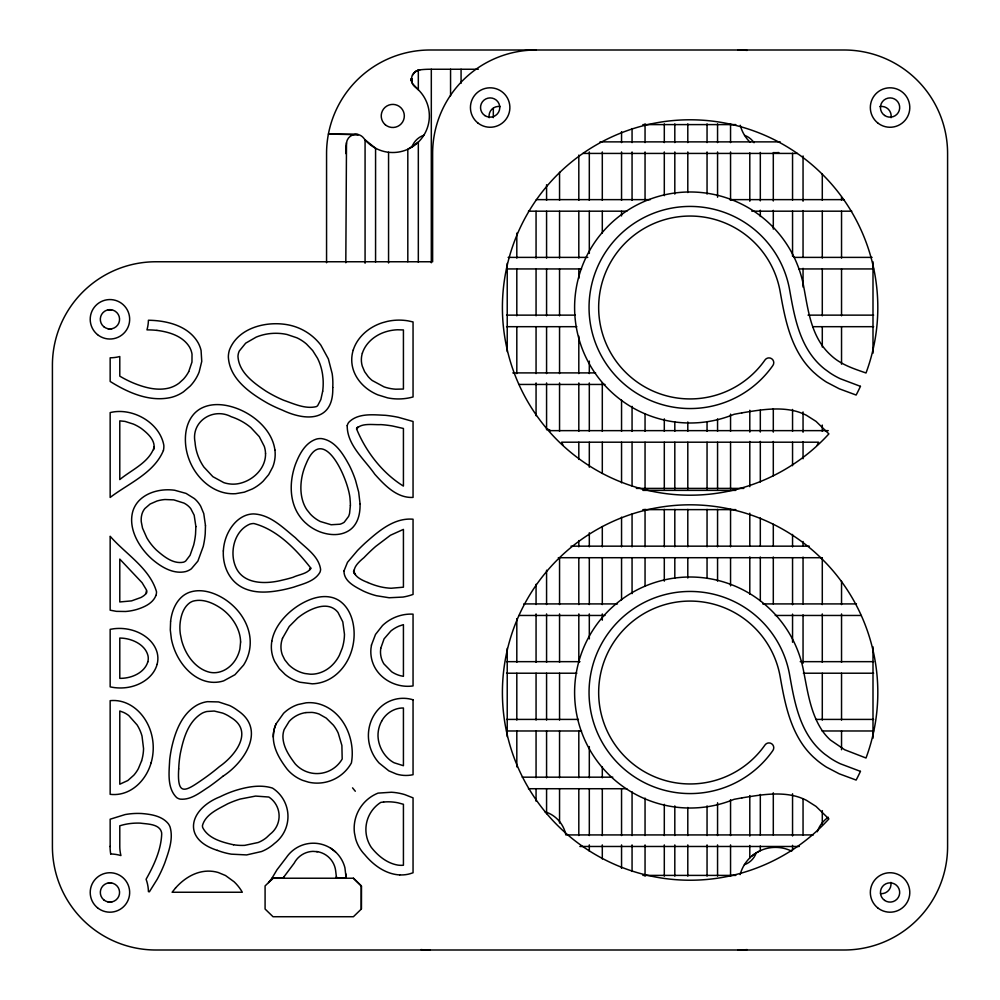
<?xml version="1.0" encoding="UTF-8"?>
<svg xmlns="http://www.w3.org/2000/svg" width="1000" height="1000" viewBox="0 0 1000 1000"><rect width="100%" height="100%" fill="white"/><g stroke="black" fill="none" stroke-linecap="round" stroke-linejoin="round"><path stroke-width="1.5" d="M336.413 876.525L336.538 878.225L335.625 870.487A22.088 22.088 0 0 0 317.538 851.688L312.913 851.363A22.088 22.088 0 0 0 294.15 863.225L282.9 878.238L273.025 878.288L265.087 885.925L265.087 909.025L273.025 916.725L353.4 916.725L361.35 909.025L361.388 886.025L353.4 878.225L273.025 878.225L271.913 878.312L268.55 882.562M367.887 582.537A68.6 68.6 0 0 0 376.025 585.588A58.7 58.7 0 0 0 391.125 588.25L403.425 587.188L403.425 529.4L390.425 535.262L375.637 546.475A179.613 179.613 0 0 0 363.95 557.663C349.425 569.438 351.463 576.188 367.887 582.537M411.475 78.625L411.863 82.212L411.512 78.3L411.863 82.212L411.688 81.575M412.438 75.15L414.862 72.062L418.325 70.188A9.625 9.625 0 0 1 419.913 69.862A9.625 9.625 0 0 0 415.175 87.025A36.575 36.575 0 0 1 418.537 141.9A36.575 36.575 0 0 1 363.7 138.138A9.625 9.625 0 0 0 356.775 134.388L328.4 134.088L358.375 134.637L355.15 134.4A9.625 9.625 0 0 0 346.5 142.762L345.812 262.738M346.125 146.325L345.812 153.475A84.237 84.237 0 0 1 346.5 142.762M154.312 446.688C149.488 462.475 131.7 469.663 119.787 479.575L119.787 420.875L124.987 421.4L133.488 424.113A47.462 47.462 0 0 1 141.225 428.4C147.575 433.237 156.137 440.65 153.713 449.625M310.462 569.288L310.675 567.95C296.1 549.362 277.2 529.675 253.9 523.525A13.562 13.562 0 0 0 249.737 524.188C234.475 530.75 229.525 551.462 235.338 566.038C242.575 584.938 266.275 584.288 282.575 580.062A135.762 135.762 0 0 0 293.1 577.288C298.25 574.663 308.55 573.675 310.675 567.95L310.038 569.675M146.037 593.7L146.5 590.037L142.113 582.737L119.787 559.1L119.787 601.962L131.562 600.875L140.875 597.525A24.45 24.45 0 0 0 144.488 595.175L146.713 592.775L146.762 590.913M276.087 723.863L275.25 725.9A31.113 31.113 0 0 0 273.288 737.025C273.438 749.188 280.175 760.037 287.325 769.4A39.2 39.2 0 0 0 302.525 780.312L308.538 782.175A39.2 39.2 0 0 0 351.4 762.95C355.737 738.988 343.175 710.362 318.337 703.75A35.825 35.825 0 0 0 306.112 702.812L297.975 704.55A38.062 38.062 0 0 0 283.612 713.275L276.087 723.863A31.237 31.237 0 0 0 273.288 737.025M188.725 371.637L191.962 362.1L192.025 354.175A21.15 21.15 0 0 0 189.325 346.763C182.512 335.925 168.975 331.887 156.95 330.387M357.287 427.375L356.562 428.9C365.812 451.538 382.438 473.15 403.425 486.087L403.425 428.475L392.438 425.988A113.15 113.15 0 0 0 380.988 424.613C373.688 425.075 361.35 422.5 356.562 428.9L358.188 426.9M282.975 878.225L283.95 876.675M270.975 880.312L273.025 878.225L271.913 878.312L276.962 869.812L286.35 857.537A32.587 32.587 0 0 1 344.925 867.775L346.15 878.225L336.413 878.225M222.738 776.375C244.213 762.675 266.425 729.775 237.838 710.6A46.925 46.925 0 0 0 229.65 705.562L218.55 701.925L207.387 701.663A30.925 30.925 0 0 0 197.225 704.987C181.838 713.662 175.188 731.637 171.588 748A123.275 123.275 0 0 0 169.675 760.013C169.088 772.362 166.925 787.975 176.588 797.513A9.537 9.537 0 0 0 180.162 799.125C191.088 800.212 200.287 792.3 208.962 786.825A255.287 255.287 0 0 0 222.738 776.375M752.175 855.788L754.737 853.85M756.075 852.962L760.312 850.688L760.312 846M415.938 71.275L418.325 70.188L418.325 89.775L412.325 83.45M305.9 712.575L311.938 712.412A25.9 25.9 0 0 1 319.2 714.112L326.262 718.112L333.413 725.188A40.375 40.375 0 0 1 338.2 733.037L341.887 745.462L342.188 759.013A29.175 29.175 0 0 1 295.225 763.9C289.175 755.9 282.962 746.8 282.925 736.363A20.85 20.85 0 0 1 284.188 729.513L289.163 721.4A27.775 27.775 0 0 1 305.9 712.588M478.263 69.25L430.037 69.25A84.237 84.237 0 0 0 419.925 69.85M642.862 124.6L735.8 124.6M600.025 141.875L780.188 141.875M582.95 153.425L797.262 153.425M536.25 199.638L650.275 199.638M729.938 199.638L843.962 199.638M528.438 211.188L626.85 211.188M751.8 211.188L851.775 211.188M508.137 257.387L587.8 257.387M793.975 257.387L872.075 257.387M506.575 268.938L581.55 268.938M798.662 268.938L873.637 268.938M506.575 315.138L575.3 315.138M808.037 315.138L873.637 315.138M506.575 326.688L576.862 326.688M812.725 326.688L873.637 326.688M512.825 372.9L595.612 372.9M519.075 384.45L604.975 384.45M550.388 430.637A28.875 28.875 0 0 0 547.413 429.15L550.413 430.65L828.263 430.637M636.362 488.4L743.85 488.4M642.862 490.375L735.8 490.375M642.862 509.625L735.8 509.625M571 546.163L809.212 546.163M558.3 557.712L821.925 557.712M523.763 603.913L617.475 603.913M762.738 603.913L856.462 603.913M519.075 615.462L604.975 615.462M775.238 615.462L861.137 615.462M506.575 661.663L579.987 661.663M800.225 661.663L873.637 661.663M506.575 673.213L576.862 673.213M803.35 673.213L873.637 673.213M506.575 719.412L578.425 719.412M815.85 719.412L873.637 719.412M506.575 730.975L581.55 730.975M822.087 730.975L873.637 730.975M522.2 777.175L612.788 777.175M528.438 788.725L626.85 788.725M813.312 834.925L565.85 834.925A30.325 30.325 0 0 0 544.7 811.675M579.875 846.475L799.287 846.475M642.862 875.4L735.8 875.4M317.538 851.688L316.512 851.612M399.688 874.925C385.7 874.15 373.562 865.3 364.9 854.825A37.962 37.962 0 0 1 355.65 838.875L354.425 832.8A37.962 37.962 0 0 1 378.05 793.112L391.463 792.237A57.387 57.387 0 0 1 404.7 794.587L413.05 797.862L413.05 872.763L409.8 873.825A32.875 32.875 0 0 1 399.688 874.925M233.55 844.775C222.375 842.262 208.275 838.662 202.7 827.55A6.05 6.05 0 0 1 202.475 825.475C205.575 814.2 218.312 808.975 227.662 803.812A99.938 99.938 0 0 1 240.2 799.05L255.588 796.075L268.863 797.038A22.775 22.775 0 0 1 270.1 834.2L266.512 837.588A32.362 32.362 0 0 1 258.2 842.5L244.725 845.362A54.025 54.025 0 0 1 233.55 844.762M217.4 850.387C181.312 838.95 189.288 808.95 219.988 796.812A110.638 110.638 0 0 1 235.487 790.462C247.312 786.838 260.363 784.287 272.488 788.088A33.75 33.75 0 0 1 274.538 843.413A43.225 43.225 0 0 1 261.6 851.513L246.612 854.925L231.325 854.163A73.537 73.537 0 0 1 217.4 850.387M330.55 848.112L335.5 851.9M353.4 878.225L361.388 886.025M352.537 787.85L355.312 791.25M411.525 80.6L411.863 82.212L411.463 78.963M353.837 570.763L354.4 573.475M411.488 80.275L411.863 82.212L411.45 79.287M274.913 450.062C273 435.55 262.8 423.562 250.975 415.675A71.087 71.087 0 0 0 239.55 409.5C227.362 404.4 212.425 401.987 200.4 408.738A26.85 26.85 0 0 0 193.95 413.95C185.712 423.188 184.225 436.625 186.112 448.45A59.025 59.025 0 0 0 194.675 470.65C201.188 480.737 210.963 489.05 222.638 492.35A39.288 39.288 0 0 0 235.688 493.688L244.312 492.175L252.438 488.925A45.613 45.613 0 0 0 263.087 481.262L268.7 474.613L272.762 466.95A34.65 34.65 0 0 0 274.938 450.05M411.463 79.95L411.863 82.212L411.45 79.612M873 261.788L873 353.188M873 646.812L873 738.213M841.538 197.188L841.538 200.3M841.538 211.225L841.538 258.062M841.538 268.988L841.538 315.812M841.538 326.737L841.538 364.2M841.538 581.163L841.538 604.587M841.538 613.95L841.538 662.337M841.538 673.263L841.538 720.088M841.538 731.012L841.538 749.75M822.288 173.762L822.288 200.3M822.288 211.225L822.288 258.062M822.288 268.988L822.288 315.812M822.288 326.737L822.288 347.025M822.288 425.075L822.288 431.325M822.288 557.75L822.288 604.587M822.288 613.95L822.288 662.337M822.288 673.263L822.288 720.088M822.288 810.625L822.288 824.675M803.05 155.95L803.05 201.213M803.05 210.575L803.05 257.4M803.05 268.325L803.05 287.062M803.05 411.938L803.05 432.225M803.05 441.587L803.05 458.762M803.05 541.487L803.05 546.163M803.05 557.1L803.05 603.925M803.05 614.85L803.05 663.238M803.05 799.038L803.05 834.938M792.55 153.238L792.55 200.1M792.55 211.038L792.55 256.35M792.55 409.462L792.55 431.325M792.55 442.262L792.55 465.7M792.55 534.438L792.55 546.938M792.55 557.875L792.55 604.75M792.55 614.125L792.55 642.25M792.55 793.787L792.55 835.975M792.55 845.35L792.55 850.037M773.3 201L773.3 152.6A36.575 36.575 0 0 0 778.825 152.537M773.3 210.375L773.3 229.112M773.3 408.675L773.3 432.1M773.3 441.475L773.3 475.825M773.3 524.225L773.3 546.087M773.3 557.013L773.3 603.862M773.3 792.8L773.3 834.963M760.312 152.425L760.312 200.85M760.312 210.225L760.312 216.475M760.312 410.175L760.312 432.038M760.312 441.413L760.312 482.025M760.312 517.962L760.312 546.075M760.312 557.013L760.312 600.75M760.312 794.45L760.312 835.062M749.8 152.887L749.8 201.238M749.8 410.262L749.8 432.1M749.8 441.45L749.8 486.688M749.8 513.212L749.8 545.962M749.8 556.888L749.8 594.325M749.8 795.537L749.8 836.1M749.8 845.45L749.8 857.938M730.55 123.875L730.55 142.6M730.55 151.962L730.55 200.35M730.55 414.162L730.55 431.325M730.55 442.25L730.55 489.075M730.55 509.363L730.55 546.825M730.55 557.75L730.55 585.837M730.55 799.65L730.55 835.55M730.55 844.912L730.55 876.125M717.562 123.875L717.562 142.6M717.562 151.962L717.562 197.225M717.562 418.85L717.562 431.325M717.562 442.25L717.562 489.075M717.562 509.363L717.562 546.825M717.562 557.75L717.562 581.15M717.562 802.775L717.562 835.55M717.562 844.912L717.562 876.125M707.05 123.875L707.05 142.6M707.05 151.962L707.05 194.1M707.05 421.962L707.05 431.325M707.05 442.25L707.05 489.075M707.05 509.363L707.05 546.825M707.05 557.75L707.05 578.038M707.05 805.9L707.05 835.55M707.05 844.912L707.05 876.125M687.8 123.875L687.8 142.6M687.8 151.962L687.8 192.55M687.8 421.962L687.8 431.325M687.8 442.25L687.8 489.075M687.8 509.363L687.8 546.825M687.8 557.75L687.8 578.038M687.8 807.45L687.8 835.55M687.8 844.912L687.8 876.125M674.812 123.875L674.812 142.6M674.812 151.962L674.812 194.1M674.812 421.962L674.812 431.325M674.812 442.25L674.812 489.075M674.812 509.363L674.812 546.825M674.812 557.75L674.812 578.038M674.812 805.9L674.812 835.55M674.812 844.912L674.812 876.125M664.3 123.875L664.3 142.6M664.3 151.962L664.3 195.662M664.3 418.85L664.3 431.325M664.3 442.25L664.3 489.075M664.3 509.363L664.3 546.825M664.3 557.75L664.3 581.15M664.3 804.338L664.3 835.55M664.3 844.912L664.3 876.125M645.05 123.875L645.05 142.6M645.05 151.962L645.05 200.35M645.05 414.162L645.05 431.325M645.05 442.25L645.05 489.075M645.05 509.363L645.05 546.825M645.05 557.75L645.05 585.837M645.05 798.088L645.05 835.55M645.05 844.912L645.05 876.125M632.062 128.562L632.062 142.6M632.062 151.962L632.062 200.35M632.062 406.362L632.062 431.325M632.062 442.25L632.062 485.95M632.062 514.05L632.062 546.825M632.062 557.75L632.062 593.638M632.062 791.85L632.062 835.55M632.062 844.912L632.062 871.438M621.55 131.675L621.55 142.6M621.55 151.962L621.55 200.35M621.55 211.275L621.55 215.95M621.55 400.112L621.55 431.325M621.55 442.25L621.55 482.837M621.55 517.163L621.55 546.825M621.55 557.75L621.55 599.888M621.55 788.725L621.55 835.55M621.55 844.912L621.55 868.325M602.3 151.962L602.3 200.35M602.3 211.275L602.3 233.125M602.3 382.95L602.3 431.325M602.3 442.25L602.3 473.462M602.3 526.538L602.3 546.825M602.3 557.75L602.3 604.562M602.3 613.925L602.3 620.175M602.3 766.875L602.3 777.8M602.3 788.725L602.3 835.55M602.3 844.912L602.3 858.962M589.312 151.962L589.312 200.35M589.312 211.275L589.312 253.412M589.312 361.1L589.312 373.587M589.312 382.95L589.312 431.325M589.312 442.25L589.312 467.225M589.312 532.775L589.312 546.825M589.312 557.75L589.312 604.562M589.312 613.925L589.312 638.9M589.312 746.587L589.312 777.8M589.312 788.725L589.312 835.55M589.312 844.912L589.312 851.15M578.812 155.087L578.812 200.35M578.812 211.275L578.812 258.1M578.812 269.025L578.812 278.387M578.812 336.125L578.812 373.587M578.812 382.95L578.812 431.325M578.812 442.25L578.812 459.425M578.812 540.575L578.812 546.825M578.812 557.75L578.812 604.562M578.812 613.925L578.812 662.312M578.812 730.975L578.812 777.8M578.812 788.725L578.812 835.55M559.55 172.262L559.55 200.35M559.55 211.275L559.55 258.1M559.55 269.025L559.55 315.837M559.55 326.763L559.55 373.587M559.55 382.95L559.55 431.325M559.55 557.75L559.55 604.562M559.55 613.925L559.55 662.312M559.55 673.238L559.55 720.062M559.55 730.975L559.55 777.8M559.55 788.725L559.55 823.062M546.575 184.737L546.575 200.35M546.575 211.275L546.575 258.1M546.575 269.025L546.575 315.837M546.575 326.763L546.575 373.587M546.575 382.95L546.575 429.775M546.575 570.225L546.575 604.562M546.575 613.925L546.575 662.312M546.575 673.238L546.575 720.062M546.575 730.975L546.575 777.8M546.575 788.725L546.575 813.7M536.062 211.275L536.062 258.1M536.062 269.025L536.062 315.837M536.062 326.763L536.062 373.587M536.062 382.95L536.062 415.725M536.062 584.275L536.062 604.562M536.062 613.925L536.062 662.312M536.062 673.238L536.062 720.062M536.062 730.975L536.062 777.8M536.062 788.725L536.062 801.213M516.812 233.125L516.812 258.1M516.812 269.025L516.812 315.837M516.812 326.763L516.812 373.587M516.812 618.612L516.812 662.312M516.812 673.238L516.812 720.062M516.812 730.975L516.812 766.875M507.225 263.337L507.225 351.637M507.225 648.363L507.225 736.663M493.312 108.263L493.312 117.638M461.075 69.25L461.075 83.3M450.562 69.25L450.562 95.787M431.312 69.25L431.312 262.775M418.325 262.188L418.325 142.1L407.812 149.275L407.812 261.75M413.05 699.925L413.05 774.7A33.15 33.15 0 0 1 396.55 774.1L388.85 770.863L379.087 763.012A41.638 41.638 0 0 1 369.45 744.6C366.512 732.288 369.762 718.6 378.425 709.275A33.462 33.462 0 0 1 413.088 699.8M388.562 152.275L388.562 262.962M375.575 262.075L375.575 148.225L365.075 139.825L365.075 263.225M361.35 885.925L361.35 909.025M345.812 873.863L345.812 878.225M326.562 262.738L326.562 153.475A103.475 103.475 0 0 1 430.037 50L844.112 50A103.475 103.475 0 0 1 947.588 153.475L947.588 846.525A103.475 103.475 0 0 1 844.112 950L155.887 950A103.475 103.475 0 0 1 52.413 846.525L52.413 365.238A103.475 103.475 0 0 1 155.887 261.762L432.625 261.762L432.625 153.475A103.475 103.475 0 0 1 536.1 50M110.162 846.525L110.162 819.212L125.087 814.575A70.912 70.912 0 0 1 141.562 813.512C150.975 814.275 161.812 815.863 168.2 823.587A14.375 14.375 0 0 1 170.062 826.975C173.562 838.962 168.713 851.488 164.838 862.788A139.412 139.412 0 0 1 157.175 879.312L149.4 891.787A45.838 45.838 0 0 1 148.438 891.637A38.5 38.5 0 0 0 146.1 879.25C153.85 865.475 160.95 850.4 161.688 834.338A18.15 18.15 0 0 0 161.55 832.312C159.425 823.787 147.262 824.15 140.363 823.138A64.05 64.05 0 0 0 130.925 823.462A58.087 58.087 0 0 0 122.1 825.125L119.787 825.788L119.787 846.525A36.1 36.1 0 0 0 120.938 855.562A38.5 38.5 0 0 0 110.775 853.975M411.863 147.137A19.25 19.25 0 0 1 423.825 135.25M740.138 874.6A36.575 36.575 0 0 1 791.725 851.175M756.237 852.862A19.25 19.25 0 0 1 744.4 864.7M750.113 142.275A36.575 36.575 0 0 1 740.263 125.288M744.562 135.35A19.25 19.25 0 0 1 754.038 142.725M747.15 949.6A103.475 103.475 0 0 1 738.062 950M738.062 50A103.475 103.475 0 0 1 747.15 50.4M430.037 950A103.475 103.475 0 0 1 420.95 949.6M817.288 831.762A28.3 28.3 0 0 1 828.337 817.262M562.95 445.1A28.875 28.875 0 0 0 561.613 442.2L818.6 442.2A28.875 28.875 0 0 0 817.262 445.1M110.675 853.875A45.838 45.838 0 0 1 110.062 846.413M355.438 574.675A13.525 13.525 0 0 1 354.05 573.013M353.525 571.712A8.725 8.725 0 0 1 354.162 570.025M156.95 330.387A87.775 87.775 0 0 0 149.725 329.913L146.962 329.862A38.5 38.5 0 0 0 148.425 320.25C166.75 320.5 188.337 325.688 198.137 342.8A30.738 30.738 0 0 1 201.075 350.462L201.75 361.388L199.125 372.075A44.062 44.062 0 0 1 190.225 386.05L183.463 391.85A39.15 39.15 0 0 1 171.938 397.212C150.287 402.587 128.162 392.762 110.162 381.45L110.162 357.8A38.5 38.5 0 0 0 119.787 356.525L119.787 376.15L122.963 377.975A109.275 109.275 0 0 0 133.45 383.05C144.662 387.6 157.225 391.1 169.275 387.962A29.137 29.137 0 0 0 179.088 383.137L183.463 379.137A35.825 35.825 0 0 0 188.725 371.637M489.188 117.713A9.625 9.625 0 0 1 500.337 106.562M890.875 882.387A9.625 9.625 0 0 1 880.512 893.65M879.875 106.562A9.625 9.625 0 0 1 891.038 117.713M205.475 525.6L205.225 533.812A90.562 90.562 0 0 1 203.25 546.413L197.887 561.112L191.35 568.812A17.537 17.537 0 0 1 185.662 571.575C173.3 574.425 161.287 567.038 152.238 559.35A70.55 70.55 0 0 1 143.775 550.45C135.1 539.5 128.7 524.725 133 510.7A26.475 26.475 0 0 1 138.7 501C144.95 494.338 153.95 490.975 162.875 490.037A49.7 49.7 0 0 1 174.675 490.25L186.1 493.425L194.425 498.612A28.963 28.963 0 0 1 200.688 506.213L203.762 513.575L205.475 525.6M223.337 550.95C222.775 561.688 226.075 572.812 233.487 580.775A33.5 33.5 0 0 0 242.838 587.762C254.862 593.688 268.825 592.537 281.588 590.087A150.262 150.262 0 0 0 293.888 587.087C303.038 583.825 314.55 581.5 319.85 572.475A8.75 8.75 0 0 0 320.6 569.388C318.675 555.375 304.375 547.175 295.4 537.75C283.1 527.825 270.325 514.55 253.487 513.925A23.138 23.138 0 0 0 245.85 515.35C237.087 518.638 230.8 526.487 227.113 534.85A47 47 0 0 0 223.337 550.95M360.062 503.875C360.225 511.712 358.888 520.138 353.75 526.337A21.55 21.55 0 0 1 349.338 530.337C340.5 536.25 328.837 535.337 319.35 531.613A45.188 45.188 0 0 1 308.238 525.225L304.988 522.413A42.875 42.875 0 0 1 297.062 512.125C291.312 501.662 290.188 489.237 292.038 477.587A73.463 73.463 0 0 1 295.287 464.787C299.188 454.5 305.113 442.812 316.288 439.125A15.312 15.312 0 0 1 321.662 438.612C335.487 440.737 343.413 454.538 349.513 465.775A110.812 110.812 0 0 1 355.575 480.45L358.675 492.088L360.062 503.875M178.7 768.925C176.887 797.4 185.837 791.112 203.45 778.9A222.037 222.037 0 0 0 219.488 766.575C235.113 755.738 254.4 731.237 230.662 717.312A38.963 38.963 0 0 0 222.675 713.088L214.188 711.038L206.875 711.5A20.438 20.438 0 0 0 202.188 713.175C188.05 721.45 183.3 738.812 180.263 753.85A113.15 113.15 0 0 0 178.888 765.3L178.7 768.925M350.387 505.45L349.6 513.237A21.387 21.387 0 0 1 348.612 516.388L344.225 522.225A14.4 14.4 0 0 1 339.913 524.225L331.163 524.75L320.275 521.5A35.538 35.538 0 0 1 310.512 514.288L306.837 509.7A32.837 32.837 0 0 1 303.137 502.15C299.975 492.85 300.387 482.65 302.787 473.225A63.038 63.038 0 0 1 306.288 463.363C323.638 421.2 349.625 482.062 350.1 499.95A56.875 56.875 0 0 1 350.387 505.45M195.875 526.587L195.538 534.212A78.888 78.888 0 0 1 193.663 545.062L190.075 555.3L185.688 561.025A8.113 8.113 0 0 1 183.375 562.212C173.012 564.212 163.637 556.375 156.35 550.013A55.9 55.9 0 0 1 146.838 537.85L142.537 528.175L141.275 521.812A23.4 23.4 0 0 1 141.463 516.3L141.962 514.1A16 16 0 0 1 144.863 508.55L150.113 504.025L156.888 501.05A38.913 38.913 0 0 1 164.988 499.525L173.8 499.875L183.925 503.075A21.463 21.463 0 0 1 187.1 505.062A19.613 19.613 0 0 1 190.763 508.65L194.175 515.2L195.875 526.587M345.863 150.812L345.812 153.475L345.988 148.162L345.863 150.812M265.538 453.512C265.9 468.888 252.125 481.413 237.662 483.8A28.887 28.887 0 0 1 231.438 484.1A30.463 30.463 0 0 1 223.837 482.65L212.875 476.675L203.888 467.05A50.763 50.763 0 0 1 197.463 454.225A47.787 47.787 0 0 1 195.037 442.2C190.888 421.438 213.1 407.15 231.188 416.7A60.475 60.475 0 0 1 242.075 421.512A57.125 57.125 0 0 1 250.837 427.575L259.275 436.65L264.3 446.388A26.412 26.412 0 0 1 265.538 453.512M343.988 570.95C343.812 581.562 355.487 586.925 363.462 591.112A76.875 76.875 0 0 0 376.425 595.725L389.137 597.75L403 597.062A56.487 56.487 0 0 0 413.05 594.412L413.05 519.212C394.025 517.537 378.363 531.337 365.125 543.088A212.975 212.975 0 0 0 357.55 550.462L347.5 562.312L343.988 570.95M240.6 642L239.913 648.863A33.812 33.812 0 0 1 236.337 658.35C232.237 665.738 224.887 671.688 216.3 672.6A21.288 21.288 0 0 1 209.537 672.225C199.288 669.712 191.337 661.575 186.425 652.537A56.65 56.65 0 0 1 181.675 640.625L180.338 634.062A46.75 46.75 0 0 1 179.975 624.637C180.625 616.775 182.887 607.987 189.5 602.987A13.162 13.162 0 0 1 193.375 601.062C203.525 598.462 214 603.35 222.125 609.125A50.237 50.237 0 0 1 229.55 615.913C235.863 623.1 240.438 632.288 240.6 642M380.725 648.363L380.487 651.725A23.388 23.388 0 0 0 381.475 658.5A22.475 22.475 0 0 0 383.95 663.938L391.662 671.775A28.887 28.887 0 0 0 400.312 675.688L403.425 676.338L403.425 624.65L399.05 626.1A33.05 33.05 0 0 0 390.863 631.013L384.075 638.862L380.725 648.363M170.613 621.175L170.3 629.95L171.375 638.925A63.55 63.55 0 0 0 177.3 655.9C183.688 668.162 194.638 679.3 208.675 681.875A31.312 31.312 0 0 0 223.663 680.863L234.975 674.712L243.55 665.125A42.075 42.075 0 0 0 250.2 640.775C249.7 627.938 243.363 615.887 234.325 606.962A61.938 61.938 0 0 0 224.45 599.025C214.288 592.55 201.238 588.2 189.387 592.337A23.912 23.912 0 0 0 182.9 595.962C175.325 602.038 171.75 611.8 170.613 621.175M332.762 387.537C333.762 421.438 306.5 421.587 282.387 410.125A139.475 139.475 0 0 1 268.062 403.475C250.538 393.5 229.537 379.15 228.35 357A24.35 24.35 0 0 1 229.475 349.9C238.388 327.05 268.075 320.337 289.95 325.238A53.837 53.837 0 0 1 320.825 345.112L328.363 358.925L332.188 373.7A71.312 71.312 0 0 1 332.762 387.537M271.825 641.125L271.537 643.225A33.325 33.325 0 0 0 274.738 661.55L279.25 668.587L285.175 674.513A42.263 42.263 0 0 0 299.925 682.237L312.3 683.825A38.138 38.138 0 0 0 324.462 681.438C337.55 676.538 347.075 664.737 351.312 651.675A57.287 57.287 0 0 0 354.125 635.375C354.387 622.725 350.487 608.562 339.688 600.95A24.675 24.675 0 0 0 332.45 597.575C321.125 594.525 309.275 598.975 299.613 604.8A72.987 72.987 0 0 0 289.288 612.487C280.887 620.05 273.875 629.812 271.825 641.125M371.475 645.037L370.938 648.775A32.65 32.65 0 0 0 373.062 663.612C379.087 679.237 396.763 688.325 413.05 685.925L413.05 614.15A40.35 40.35 0 0 0 402.463 615A41.5 41.5 0 0 0 382.525 625.525L375.5 634.45L371.475 645.037M347.212 425.662C347.038 445.05 364.613 459.462 374.787 474.237C384.712 485.25 396.925 498.275 413.05 497.413L413.05 421.475L398.288 417.3A123.425 123.425 0 0 0 385.438 415.312C373.312 414.812 357.975 412.788 348.725 422.375A9.525 9.525 0 0 0 347.212 425.662M322.688 391.188L320.85 399.55L317.675 405.625A4.75 4.75 0 0 1 316.2 406.65C305.163 409.263 293.863 403.775 283.625 400.238A128.575 128.575 0 0 1 265.988 391.15C253.863 383.075 238.85 372.438 237.975 356.4A14.125 14.125 0 0 1 239.25 351.062L245.675 343.175L256.238 337.088A51.725 51.725 0 0 1 275.637 333.288A53.55 53.55 0 0 1 286.975 334.475L296.95 337.825A41.95 41.95 0 0 1 306.45 343.988L312.688 350.575L317.488 358.2A50.75 50.75 0 0 1 320.112 364.387A55.562 55.562 0 0 1 322.587 374.6L323.038 378.625A61.188 61.188 0 0 1 322.688 391.188M163.425 450.438C154.125 473.1 128.575 483.387 110.162 497.438L110.162 412.6C132.225 407.1 159.625 422.388 163.825 445.25A18.837 18.837 0 0 1 163.425 450.438M353.225 350.1L352.55 352.575A32.388 32.388 0 0 0 352.713 367.75C355.238 377.725 362.325 386.075 371 391.362A49.7 49.7 0 0 0 377.837 394.862L387.625 397.875A54.35 54.35 0 0 0 413.05 396.95L413.05 321.938L407.975 320.838A54.45 54.45 0 0 0 387.3 321.4L382.287 322.762A51.062 51.062 0 0 0 370.575 328.288C362.638 333.4 356.062 340.988 353.225 350.1M362.362 353.175L361.925 354.762A22.312 22.312 0 0 0 362.262 366.087L364.625 371.688L368.188 376.637A33.237 33.237 0 0 0 372.212 380.487L384.062 386.887A45.625 45.625 0 0 0 395.588 389.2L403.425 389.05L403.425 329.938L397.388 329.775A45.45 45.45 0 0 0 383.675 332.488C374.125 335.975 365.55 343.312 362.362 353.175M282.475 638.337L281.725 640.837A24.613 24.613 0 0 0 280.963 646.45A23.425 23.425 0 0 0 282.375 654.975L284.762 659.812L288.637 664.663A32.887 32.887 0 0 0 295.938 670.125A33.65 33.65 0 0 0 304.862 673.512L310.25 674.2A27.175 27.175 0 0 0 317.925 673.375A30.013 30.013 0 0 0 325.875 670.075A32.938 32.938 0 0 0 331.175 666.15L332.625 664.75A37.962 37.962 0 0 0 339.338 655.362L342.312 647.975A49.525 49.525 0 0 0 344.475 634.338L342.8 621.875L338.038 612.487A19.95 19.95 0 0 0 335.262 609.65C327.075 603.075 315.675 607.075 307.475 611.425A62.987 62.987 0 0 0 297.625 618.038L289.237 626.487L282.475 638.337M157.125 664.325C153.412 677.763 139.625 685.913 126.45 687.588A47.112 47.112 0 0 1 110.162 686.862L110.162 629.338L114.225 628.7A47.125 47.125 0 0 1 130.562 629.75C142.375 632.6 154.012 640.675 157.225 652.913A22.988 22.988 0 0 1 157.125 664.325M151.15 762.725C147.425 775.812 138.15 787.938 125.075 792.65A32.55 32.55 0 0 1 110.162 794.325L110.162 700.662A32.562 32.562 0 0 1 122.938 701.888C136.962 706.175 147.062 718.863 151.062 732.625A54.225 54.225 0 0 1 151.15 762.725M147.812 661.862C145.4 669.987 137.487 675.113 129.625 677.15A36.737 36.737 0 0 1 119.787 678.35L119.787 638.038L122.638 638.188A37.8 37.8 0 0 1 130.912 639.875C138.375 642.275 145.875 647.487 147.925 655.462A13.05 13.05 0 0 1 147.812 661.862M141.562 760.95L138.375 768.625A35.712 35.712 0 0 1 133.787 775.225L127.825 780.525L119.787 784.212L119.787 710.987L123.688 712.463A27.862 27.862 0 0 1 128.775 715.562L137.113 724.938A42.737 42.737 0 0 1 142.012 736.038L143.562 748.662A46.137 46.137 0 0 1 141.562 760.95M155.938 595.45C152.938 603.312 144.362 607.087 136.85 609.45A55.5 55.5 0 0 1 125.6 611.487L116.4 611.35L110.162 610.188L110.162 536.275C125.775 554.175 149.662 568.138 156.512 591.763A11.7 11.7 0 0 1 155.938 595.45M381.637 721.15L380.5 723.462A29.725 29.725 0 0 0 378 736.062C378.325 744.95 382.512 753.6 389.212 759.438A27.625 27.625 0 0 0 394.1 762.763L403.425 765.713L403.425 708C394.412 707.775 385.863 713.3 381.637 721.15M175.5 888.062L172.113 892.25L242.325 892.25A45.4 45.4 0 0 0 234.112 881.787L225.512 875.525L218.162 872.475A34.362 34.362 0 0 0 205.062 871.287C193.4 872.5 183.088 879.425 175.5 888.062M741.912 412.85L734.1 414.288A115.512 115.512 0 0 1 580.388 343.587A115.512 115.512 0 0 1 662.113 195.425A115.512 115.512 0 0 1 803.913 287.738C807.688 307.787 810.375 329.3 822.738 346.275A60 60 0 0 0 830.925 355.288C840.675 364.55 853.637 368.688 866.012 372.987A187.7 187.7 0 0 0 682.663 119.938A187.7 187.7 0 0 0 519.95 386.725A187.7 187.7 0 0 0 828.875 433.888L816.025 421.375L806.425 415.275A54.887 54.887 0 0 0 795.775 411.2C778.088 406.662 759.6 410 741.912 412.85M741.912 797.875L734.1 799.312A115.512 115.512 0 0 1 580.388 728.612A115.512 115.512 0 0 1 662.113 580.45A115.512 115.512 0 0 1 803.913 672.763C807.85 692.875 810.9 714.312 822.85 731.538A54.9 54.9 0 0 0 830.438 740.05L844.625 749.725L866.012 758.012A187.7 187.7 0 0 0 682.663 504.963A187.7 187.7 0 0 0 519.95 771.75A187.7 187.7 0 0 0 828.875 818.913L816.025 806.4L806.425 800.3A54.887 54.887 0 0 0 795.775 796.225C778.088 791.688 759.6 795.025 741.912 797.875M383.6 802.025L380.763 802.4A32.2 32.2 0 0 0 371.25 847.325C377.887 855.763 386.887 863.2 397.725 865.075A23.525 23.525 0 0 0 403.425 865.225L403.425 804.287L397.887 802.788A48.863 48.863 0 0 0 386.463 801.838L383.6 802.025M109.938 309.675L108.263 309.812L111.613 309.812L109.938 309.675M111.613 328.775L108.263 328.775L111.613 328.775M109.938 882.837L108.263 882.987L111.613 882.987L109.938 882.837M111.613 901.95L108.263 901.95L111.613 901.95M860.438 386.337L840.3 378.738A75.788 75.788 0 0 1 830.163 373.038L824.725 369.1A68.562 68.562 0 0 1 817.55 362.562C799.1 343.15 794.2 315.675 789.7 290.287A101.075 101.075 0 0 0 647.613 215.787A101.075 101.075 0 0 0 612.612 372.362A101.075 101.075 0 0 0 772.9 365.462A4.812 4.812 0 0 0 771.712 358.75A4.812 4.812 0 0 0 765.013 359.938A91.45 91.45 0 0 1 619.987 366.188A91.45 91.45 0 0 1 651.663 224.513A91.45 91.45 0 0 1 780.212 291.938C784.438 315.825 789.175 340.812 803.625 360.925A78.062 78.062 0 0 0 813.413 372.062L817.487 375.625A94.188 94.188 0 0 0 826.462 382.1L839.275 388.8L856.137 395.037A187.675 187.675 0 0 0 860.438 386.337M860.438 771.363L840.3 763.763A75.8 75.8 0 0 1 830.163 758.062L824.725 754.125A68.562 68.562 0 0 1 817.55 747.588C799.1 728.188 794.2 700.7 789.7 675.312A101.075 101.075 0 0 0 647.613 600.812A101.075 101.075 0 0 0 612.612 757.387A101.075 101.075 0 0 0 772.9 750.487A4.812 4.812 0 0 0 771.712 743.787A4.812 4.812 0 0 0 765.013 744.963A91.45 91.45 0 0 1 619.987 751.213A91.45 91.45 0 0 1 651.663 609.55A91.45 91.45 0 0 1 780.212 676.963C784.438 700.85 789.175 725.837 803.625 745.95A78.075 78.075 0 0 0 813.413 757.087L817.487 760.662A94.2 94.2 0 0 0 826.462 767.125L839.275 773.825L856.137 780.062A187.675 187.675 0 0 0 860.438 771.363M385.35 124.787A11.55 11.55 0 0 0 404.15 117.95A11.55 11.55 0 0 0 388.825 105.087A11.55 11.55 0 0 0 385.35 124.787M884.613 115.463A9.625 9.625 0 0 0 899.663 108.287A9.625 9.625 0 0 0 885.913 98.85A9.625 9.625 0 0 0 884.613 115.463M877.638 122.863A19.737 19.737 0 0 0 909.55 110.625A19.737 19.737 0 0 0 882.987 89.113A19.737 19.737 0 0 0 877.638 122.863M484.913 115.6A9.625 9.625 0 0 0 499.762 108.038A9.625 9.625 0 0 0 485.788 98.95A9.625 9.625 0 0 0 484.913 115.6M477.738 122.863A19.737 19.737 0 0 0 509.637 110.625A19.737 19.737 0 0 0 483.088 89.113A19.737 19.737 0 0 0 477.738 122.863M877.638 907.8A19.737 19.737 0 0 0 909.55 895.55A19.737 19.737 0 0 0 882.987 874.05A19.737 19.737 0 0 0 877.638 907.8M884.613 900.4A9.625 9.625 0 0 0 899.663 893.213A9.625 9.625 0 0 0 885.913 883.787A9.625 9.625 0 0 0 884.613 900.4M103.75 899.837A9.625 9.625 0 0 0 119.425 894.137A9.625 9.625 0 0 0 106.65 883.425A9.625 9.625 0 0 0 103.75 899.837M97.525 907.8A19.737 19.737 0 0 0 129.425 895.55A19.737 19.737 0 0 0 102.863 874.05A19.737 19.737 0 0 0 97.525 907.8M103.75 326.675A9.625 9.625 0 0 0 119.425 320.975A9.625 9.625 0 0 0 106.65 310.25A9.625 9.625 0 0 0 103.75 326.675M97.525 334.637A19.737 19.737 0 0 0 129.425 322.388A19.737 19.737 0 0 0 102.863 300.875A19.737 19.737 0 0 0 97.525 334.637"/></g></svg>
